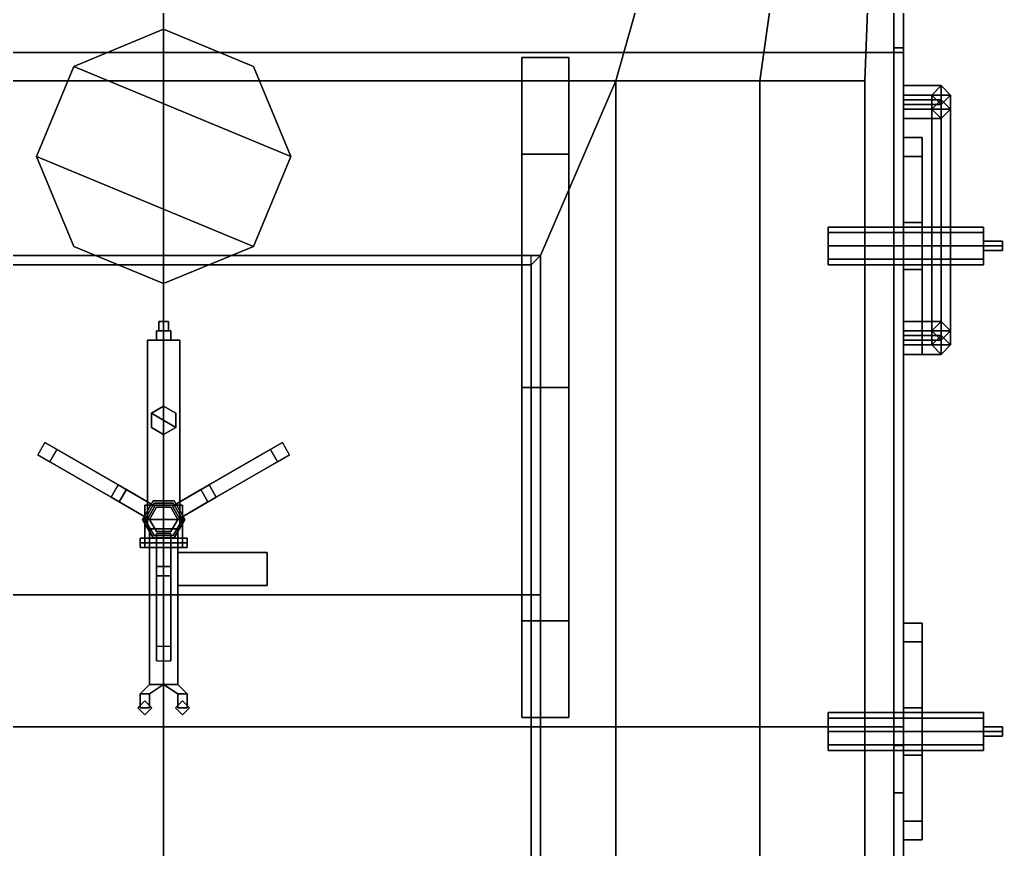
# Model space of a CAD drawing. Header units: millimetres. Extents: x -1.8 to 3, y -54.2 to 42.9.
# Drawn here: x -0.306 to 1.78, y -21.32 to -19.56 of the extents above; entities that cross this region are included whole.
import ezdxf

# ---------------------------------------------------------------- set-up
doc = ezdxf.new("R2010")
doc.units = ezdxf.units.MM
for name, color, linetype in [('gun', 1, 'Continuous'), ('mount', 5, 'Continuous'), ('wheels', 2, 'Continuous')]:
    doc.layers.add(name, color=color, linetype=linetype)

msp = doc.modelspace()

# ---------------------------------------------------------------- linework, layer by layer
for points in [[(-1.57, -14.16, 38.26), (-1.57, -25.82, 38.26), (0, -25.59, 38.54), (0, -14.39, 38.54)], [(0, -25.59, 38.54), (1.57, -25.82, 38.26), (1.57, -14.16, 38.26), (0, -14.39, 38.54)], [(1.57, -25.82, 38.26), (1.57, -25.82, 36.34), (1.57, -14.16, 36.34), (1.57, -14.16, 38.26)], [(1.57, -21.06, 20.4), (1.57, -25.85, 18.2), (1.57, -15.67, 18.2), (1.57, -15.67, 20.4)], [(1.55, -15.97, 26.94), (1.55, -21.1, 26.94), (1.55, -21.1, 27.51), (1.55, -15.97, 27.51)], [(1.57, -15.97, 26.94), (1.57, -21.1, 26.94), (1.55, -21.1, 26.94), (1.55, -15.97, 26.94)], [(1.57, -21.1, 27.51), (1.57, -21.1, 26.94), (1.57, -15.97, 26.94), (1.57, -15.97, 27.51)], [(1.57, -18.47, 42.14), (1.57, -23.36, 41.89), (1.57, -16.04, 41.89), (1.57, -16.04, 42.14)], [(1.57, -18.58, 21.12), (1.57, -21.06, 20.4), (1.57, -16.47, 20.4), (1.57, -16.47, 21.12)], [(0.96, -19.69, 44.28), (1.57, -17.53, 43.67), (-1.57, -17.53, 43.67), (-0.96, -19.69, 44.28)], [(1.57, -17.53, 43.67), (1.57, -17.53, 43.67), (0.96, -19.69, 44.28), (1.265, -19.69, 44.1983)], [(1.57, -17.53, 43.67), (1.57, -17.53, 43.67), (1.265, -19.69, 44.1983), (1.4883, -19.69, 43.975)], [(1.57, -17.53, 43.67), (1.4883, -19.69, 43.975), (1.4883, -22.01, 43.975), (1.57, -23.36, 43.67)], [(1.55, -17.59, 35.95), (1.55, -21.07, 35.95), (1.55, -21.07, 36.34), (1.55, -17.59, 36.34)], [(1.57, -17.59, 35.95), (1.57, -21.07, 35.95), (1.55, -21.07, 35.95), (1.55, -17.59, 35.95)], [(1.57, -21.07, 36.34), (1.57, -21.07, 35.95), (1.57, -17.59, 35.95), (1.57, -17.59, 36.34)], [(1.57, -23.36, 43.67), (1.57, -23.36, 41.89), (1.57, -18.47, 42.14), (1.57, -18.47, 43.67)], [(-1.57, -18.58, 21.34), (-1.57, -19.63, 21.34), (1.57, -19.63, 21.34), (1.57, -18.58, 21.34)], [(1.57, -19.63, 21.34), (1.57, -21.06, 20.4), (1.57, -18.58, 21.12), (1.57, -18.58, 21.34)], [(-1.57, -19.5, 29.95), (-1.57, -25.46, 29.95), (1.57, -25.46, 29.95), (1.57, -19.5, 29.95)], [(1.57, -26.09, 29.1), (1.57, -26.09, 27.51), (1.57, -19.5, 27.51), (1.57, -25.46, 29.1)], [(1.57, -25.46, 29.95), (1.57, -25.46, 29.1), (1.57, -19.5, 27.51), (1.57, -19.5, 29.95)], [(0, -19.58, 29.95), (-0.1909, -19.6591, 29.95), (-0.1909, -19.6591, 30.45), (0, -19.58, 30.45)], [(-0.1909, -19.6591, 30.45), (0.27, -19.85, 30.45), (0.1909, -19.6591, 30.45), (0, -19.58, 30.45)], [(0.1909, -19.6591, 29.95), (0, -19.58, 29.95), (0, -19.58, 30.45), (0.1909, -19.6591, 30.45)], [(1.55, -19.62, 17.72), (1.55, -21.1, 17.72), (1.55, -21.1, 18.2), (1.55, -19.62, 18.2)], [(1.57, -19.62, 17.72), (1.55, -19.62, 17.72), (1.55, -19.62, 18.2), (1.57, -19.62, 18.2)], [(1.57, -21.1, 18.2), (1.57, -21.1, 17.72), (1.57, -19.62, 17.72), (1.57, -19.62, 18.2)], [(-1.57, -19.63, 21.34), (-1.57, -21.06, 20.72), (1.57, -21.06, 20.72), (1.57, -19.63, 21.34)], [(1.57, -21.06, 20.72), (1.57, -21.06, 20.4), (1.57, -21.06, 20.4), (1.57, -19.63, 21.34)], [(-0.1909, -19.6591, 29.95), (-0.27, -19.85, 29.95), (-0.27, -19.85, 30.45), (-0.1909, -19.6591, 30.45)], [(-0.27, -19.85, 30.45), (0.1909, -20.0409, 30.45), (0.27, -19.85, 30.45), (-0.1909, -19.6591, 30.45)], [(0.27, -19.85, 29.95), (0.1909, -19.6591, 29.95), (0.1909, -19.6591, 30.45), (0.27, -19.85, 30.45)], [(-0.96, -19.69, 44.28), (-0.8, -20.06, 44.28), (0.8, -20.06, 44.28), (0.96, -19.69, 44.28)], [(0.96, -19.69, 44.28), (0.8, -20.06, 44.28), (0.8, -21.71, 44.28), (0.96, -22.01, 44.28)], [(1.265, -19.69, 44.1983), (0.96, -19.69, 44.28), (0.96, -22.01, 44.28), (1.265, -22.01, 44.1983)], [(1.4883, -19.69, 43.975), (1.265, -19.69, 44.1983), (1.265, -22.01, 44.1983), (1.4883, -22.01, 43.975)], [(1.57, -19.72, 36.46), (1.57, -19.7, 36.48), (1.65, -19.7, 36.48), (1.63, -19.72, 36.46)], [(1.57, -19.7, 36.48), (1.57, -19.72, 36.5), (1.67, -19.72, 36.5), (1.65, -19.7, 36.48)], [(1.63, -19.72, 36.46), (1.65, -19.7, 36.48), (1.65, -19.7, 36.01), (1.63, -19.72, 36.03)], [(1.65, -20.24, 36.01), (1.63, -20.22, 36.03), (1.63, -19.72, 36.03), (1.65, -19.7, 36.01)], [(1.65, -19.7, 36.48), (1.67, -19.72, 36.5), (1.67, -19.72, 36.03), (1.65, -19.7, 36.01)], [(1.67, -20.22, 36.03), (1.65, -20.24, 36.01), (1.65, -19.7, 36.01), (1.67, -19.72, 36.03)], [(1.57, -19.74, 36.48), (1.57, -19.72, 36.46), (1.63, -19.72, 36.46), (1.65, -19.74, 36.48)], [(1.57, -19.72, 36.5), (1.57, -19.74, 36.48), (1.65, -19.74, 36.48), (1.67, -19.72, 36.5)], [(1.65, -19.74, 36.48), (1.63, -19.72, 36.46), (1.63, -19.72, 36.03), (1.65, -19.74, 36.05)], [(1.63, -20.22, 36.25), (1.65, -20.2, 36.27), (1.65, -19.74, 36.27), (1.63, -19.72, 36.25)], [(1.65, -20.2, 36.23), (1.63, -20.22, 36.25), (1.63, -19.72, 36.25), (1.65, -19.74, 36.23)], [(1.63, -20.22, 36.03), (1.65, -20.2, 36.05), (1.65, -19.74, 36.05), (1.63, -19.72, 36.03)], [(1.67, -19.72, 36.5), (1.65, -19.74, 36.48), (1.65, -19.74, 36.05), (1.67, -19.72, 36.03)], [(1.67, -20.22, 36.25), (1.65, -20.2, 36.23), (1.65, -19.74, 36.23), (1.67, -19.72, 36.25)], [(1.65, -20.2, 36.27), (1.67, -20.22, 36.25), (1.67, -19.72, 36.25), (1.65, -19.74, 36.27)], [(1.65, -20.2, 36.05), (1.67, -20.22, 36.03), (1.67, -19.72, 36.03), (1.65, -19.74, 36.05)], [(1.57, -19.73, 18.34), (1.57, -19.75, 18.36), (1.67, -19.75, 18.36), (1.65, -19.73, 18.34)], [(1.57, -19.75, 18.32), (1.57, -19.73, 18.34), (1.65, -19.73, 18.34), (1.63, -19.75, 18.32)], [(1.57, -19.75, 18.36), (1.57, -19.77, 18.34), (1.65, -19.77, 18.34), (1.67, -19.75, 18.36)], [(1.57, -19.77, 18.34), (1.57, -19.75, 18.32), (1.63, -19.75, 18.32), (1.65, -19.77, 18.34)], [(1.63, -19.75, 18.32), (1.65, -19.73, 18.34), (1.65, -19.73, 17.87), (1.63, -19.75, 17.89)], [(1.65, -20.27, 17.87), (1.63, -20.25, 17.89), (1.63, -19.75, 17.89), (1.65, -19.73, 17.87)], [(1.65, -19.77, 18.34), (1.63, -19.75, 18.32), (1.63, -19.75, 17.89), (1.65, -19.77, 17.91)], [(1.63, -20.25, 17.89), (1.65, -20.23, 17.91), (1.65, -19.77, 17.91), (1.63, -19.75, 17.89)], [(1.65, -20.23, 18.09), (1.63, -20.25, 18.11), (1.63, -19.75, 18.11), (1.65, -19.77, 18.09)], [(1.63, -20.25, 18.11), (1.65, -20.23, 18.13), (1.65, -19.77, 18.13), (1.63, -19.75, 18.11)], [(1.65, -19.73, 18.34), (1.67, -19.75, 18.36), (1.67, -19.75, 17.89), (1.65, -19.73, 17.87)], [(1.67, -20.25, 17.89), (1.65, -20.27, 17.87), (1.65, -19.73, 17.87), (1.67, -19.75, 17.89)], [(1.67, -19.75, 18.36), (1.65, -19.77, 18.34), (1.65, -19.77, 17.91), (1.67, -19.75, 17.89)], [(1.65, -20.23, 17.91), (1.67, -20.25, 17.89), (1.67, -19.75, 17.89), (1.65, -19.77, 17.91)], [(1.65, -20.23, 18.13), (1.67, -20.25, 18.11), (1.67, -19.75, 18.11), (1.65, -19.77, 18.13)], [(1.67, -20.25, 18.11), (1.65, -20.23, 18.09), (1.65, -19.77, 18.09), (1.67, -19.75, 18.11)], [(1.61, -19.81, 43.27), (1.61, -19.81, 43.21), (1.57, -19.81, 43.21), (1.57, -19.81, 43.27)], [(1.61, -19.81, 43.21), (1.61, -20.27, 43.21), (1.57, -20.27, 43.21), (1.57, -19.81, 43.21)], [(1.57, -19.81, 43.27), (1.57, -20.27, 43.27), (1.61, -20.27, 43.27), (1.61, -19.81, 43.27)], [(1.61, -19.81, 42.95), (1.61, -19.81, 42.89), (1.57, -19.81, 42.89), (1.57, -19.81, 42.95)], [(1.61, -19.81, 42.89), (1.61, -20.27, 42.89), (1.57, -20.27, 42.89), (1.57, -19.81, 42.89)], [(1.57, -19.81, 42.95), (1.57, -20.27, 42.95), (1.61, -20.27, 42.95), (1.61, -19.81, 42.95)], [(1.61, -20.27, 43.27), (1.61, -20.27, 43.21), (1.61, -19.81, 43.21), (1.61, -19.81, 43.27)], [(1.61, -20.27, 42.95), (1.61, -20.27, 42.89), (1.61, -19.81, 42.89), (1.61, -19.81, 42.95)], [(-0.27, -19.85, 29.95), (-0.1909, -20.0409, 29.95), (-0.1909, -20.0409, 30.45), (-0.27, -19.85, 30.45)], [(-0.1909, -20.0409, 30.45), (0, -20.12, 30.45), (0.1909, -20.0409, 30.45), (-0.27, -19.85, 30.45)], [(0.1909, -20.0409, 29.95), (0.27, -19.85, 29.95), (0.27, -19.85, 30.45), (0.1909, -20.0409, 30.45)], [(1.61, -19.85, 43.21), (1.61, -19.85, 42.95), (1.57, -19.85, 42.95), (1.57, -19.85, 43.21)], [(1.61, -19.99, 43.21), (1.61, -19.99, 42.95), (1.61, -19.85, 42.95), (1.61, -19.85, 43.21)], [(1.57, -19.99, 43.21), (1.57, -19.99, 42.95), (1.61, -19.99, 42.95), (1.61, -19.99, 43.21)], [(-0.1909, -20.0409, 29.95), (0, -20.12, 29.95), (0, -20.12, 30.45), (-0.1909, -20.0409, 30.45)], [(0, -20.12, 29.95), (0.1909, -20.0409, 29.95), (0.1909, -20.0409, 30.45), (0, -20.12, 30.45)], [(0.8, -20.06, 44.62), (0.8, -20.06, 44.28), (-0.8, -20.06, 44.28), (-0.8, -20.06, 44.62)], [(0.78, -20.08, 44.6269), (0.8, -20.06, 44.62), (-0.8, -20.06, 44.62), (-0.78, -20.08, 44.6269)], [(0.78, -20.78, 44.87), (0.78, -20.06, 44.62), (0.8, -20.06, 44.62), (0.8, -20.78, 44.87)], [(0.8, -20.78, 44.87), (0.8, -20.06, 44.28), (0.8, -20.06, 44.28), (0.8, -20.06, 44.62)], [(0.8, -21.71, 44.87), (0.8, -21.71, 44.28), (0.8, -20.06, 44.28), (0.8, -20.78, 44.87)], [(-0.78, -20.08, 44.6269), (-0.78, -20.08, 43.68), (0.78, -20.08, 43.68), (0.78, -20.08, 44.6269)], [(-0.78, -20.08, 43.68), (-0.78, -20.78, 43.68), (0.78, -20.78, 43.68), (0.78, -20.08, 43.68)], [(0.78, -20.08, 43.68), (0.78, -20.78, 43.68), (0.78, -20.78, 44.87), (0.78, -20.08, 44.6269)], [(1.61, -20.09, 43.21), (1.61, -20.09, 42.95), (1.57, -20.09, 42.95), (1.57, -20.09, 43.21)], [(1.61, -20.23, 43.21), (1.61, -20.23, 42.95), (1.61, -20.09, 42.95), (1.61, -20.09, 43.21)], [(1.57, -20.22, 36.46), (1.57, -20.2, 36.48), (1.65, -20.2, 36.48), (1.63, -20.22, 36.46)], [(1.57, -20.2, 36.48), (1.57, -20.22, 36.5), (1.67, -20.22, 36.5), (1.65, -20.2, 36.48)], [(1.63, -20.22, 36.46), (1.65, -20.2, 36.48), (1.65, -20.2, 36.05), (1.63, -20.22, 36.03)], [(1.65, -20.2, 36.48), (1.67, -20.22, 36.5), (1.67, -20.22, 36.03), (1.65, -20.2, 36.05)], [(1.57, -20.24, 36.48), (1.57, -20.22, 36.46), (1.63, -20.22, 36.46), (1.65, -20.24, 36.48)], [(1.57, -20.22, 36.5), (1.57, -20.24, 36.48), (1.65, -20.24, 36.48), (1.67, -20.22, 36.5)], [(1.57, -20.23, 43.21), (1.57, -20.23, 42.95), (1.61, -20.23, 42.95), (1.61, -20.23, 43.21)], [(1.57, -20.23, 18.34), (1.57, -20.25, 18.36), (1.67, -20.25, 18.36), (1.65, -20.23, 18.34)], [(1.57, -20.25, 18.32), (1.57, -20.23, 18.34), (1.65, -20.23, 18.34), (1.63, -20.25, 18.32)], [(1.65, -20.24, 36.48), (1.63, -20.22, 36.46), (1.63, -20.22, 36.03), (1.65, -20.24, 36.01)], [(1.63, -20.25, 18.32), (1.65, -20.23, 18.34), (1.65, -20.23, 17.91), (1.63, -20.25, 17.89)], [(1.67, -20.22, 36.5), (1.65, -20.24, 36.48), (1.65, -20.24, 36.01), (1.67, -20.22, 36.03)], [(1.65, -20.23, 18.34), (1.67, -20.25, 18.36), (1.67, -20.25, 17.89), (1.65, -20.23, 17.91)], [(1.57, -20.25, 18.36), (1.57, -20.27, 18.34), (1.65, -20.27, 18.34), (1.67, -20.25, 18.36)], [(1.57, -20.27, 18.34), (1.57, -20.25, 18.32), (1.63, -20.25, 18.32), (1.65, -20.27, 18.34)], [(1.65, -20.27, 18.34), (1.63, -20.25, 18.32), (1.63, -20.25, 17.89), (1.65, -20.27, 17.87)], [(1.67, -20.25, 18.36), (1.65, -20.27, 18.34), (1.65, -20.27, 17.87), (1.67, -20.25, 17.89)], [(1.57, -20.27, 43.27), (1.57, -20.27, 43.21), (1.61, -20.27, 43.21), (1.61, -20.27, 43.27)], [(1.57, -20.27, 42.95), (1.57, -20.27, 42.89), (1.61, -20.27, 42.89), (1.61, -20.27, 42.95)], [(-0.0964, -20.547, 44.39), (-0.2523, -20.457, 43.68), (-0.2673, -20.483, 43.68), (-0.1114, -20.573, 44.39)], [(-0.0791, -20.557, 44.37), (-0.2263, -20.472, 43.68), (-0.2523, -20.457, 43.68), (-0.0964, -20.547, 44.39)], [(0.2523, -20.457, 43.68), (0.2263, -20.472, 43.68), (0.0791, -20.557, 44.37), (0.0964, -20.547, 44.39)], [(0.1114, -20.573, 44.39), (0.2673, -20.483, 43.68), (0.2523, -20.457, 43.68), (0.0964, -20.547, 44.39)], [(-0.0941, -20.583, 44.37), (-0.2413, -20.498, 43.68), (-0.2263, -20.472, 43.68), (-0.0791, -20.557, 44.37)], [(0.0791, -20.557, 44.37), (0.2263, -20.472, 43.68), (0.2413, -20.498, 43.68), (0.0941, -20.583, 44.37)], [(-0.2673, -20.483, 43.68), (-0.2413, -20.498, 43.68), (-0.0941, -20.583, 44.37), (-0.1114, -20.573, 44.39)], [(0.0941, -20.583, 44.37), (0.2413, -20.498, 43.68), (0.2673, -20.483, 43.68), (0.1114, -20.573, 44.39)], [(-0.0185, -20.592, 44.42), (-0.0964, -20.547, 44.39), (-0.1114, -20.573, 44.39), (-0.0335, -20.618, 44.42)], [(-0.0185, -20.592, 44.39), (-0.0791, -20.557, 44.37), (-0.0964, -20.547, 44.39), (-0.0185, -20.592, 44.42)], [(-0.0335, -20.618, 44.39), (-0.0941, -20.583, 44.37), (-0.0791, -20.557, 44.37), (-0.0185, -20.592, 44.39)], [(0.0964, -20.547, 44.39), (0.0791, -20.557, 44.37), (0.0185, -20.592, 44.39), (0.0185, -20.592, 44.42)], [(0.0335, -20.618, 44.42), (0.1114, -20.573, 44.39), (0.0964, -20.547, 44.39), (0.0185, -20.592, 44.42)], [(0.0185, -20.592, 44.39), (0.0791, -20.557, 44.37), (0.0941, -20.583, 44.37), (0.0335, -20.618, 44.39)], [(-0.1114, -20.573, 44.39), (-0.0941, -20.583, 44.37), (-0.0335, -20.618, 44.39), (-0.0335, -20.618, 44.42)], [(-0.0225, -20.581, 44.38), (-0.045, -20.62, 44.38), (-0.045, -20.62, 44.44), (-0.0225, -20.581, 44.44)], [(0.045, -20.62, 44.38), (-0.045, -20.62, 44.38), (-0.0225, -20.581, 44.38), (0.0225, -20.581, 44.38)], [(0.0225, -20.581, 44.44), (-0.0225, -20.581, 44.44), (-0.045, -20.62, 44.44), (0.045, -20.62, 44.44)], [(0.0225, -20.581, 44.38), (-0.0225, -20.581, 44.38), (-0.0225, -20.581, 44.44), (0.0225, -20.581, 44.44)], [(0.045, -20.62, 44.38), (0.0225, -20.581, 44.38), (0.0225, -20.581, 44.44), (0.045, -20.62, 44.44)], [(0.0335, -20.618, 44.39), (0.0941, -20.583, 44.37), (0.1114, -20.573, 44.39), (0.0335, -20.618, 44.42)], [(-0.02, -20.5854, 43.68), (-0.04, -20.62, 43.68), (-0.04, -20.62, 44.48), (-0.02, -20.5854, 44.48)], [(0.02, -20.5854, 44.48), (-0.02, -20.5854, 44.48), (-0.04, -20.62, 44.48), (0.04, -20.62, 44.48)], [(-0.015, -20.594, 44.48), (-0.03, -20.62, 44.48), (-0.03, -20.62, 44.58), (-0.015, -20.594, 44.58)], [(0.02, -20.5854, 43.68), (-0.02, -20.5854, 43.68), (-0.02, -20.5854, 44.48), (0.02, -20.5854, 44.48)], [(0.015, -20.594, 44.48), (-0.015, -20.594, 44.48), (-0.015, -20.594, 44.58), (0.015, -20.594, 44.58)], [(0.03, -20.62, 44.48), (0.015, -20.594, 44.48), (0.015, -20.594, 44.58), (0.03, -20.62, 44.58)], [(0.04, -20.62, 43.68), (0.02, -20.5854, 43.68), (0.02, -20.5854, 44.48), (0.04, -20.62, 44.48)], [(-0.045, -20.62, 44.38), (-0.0225, -20.659, 44.38), (-0.0225, -20.659, 44.44), (-0.045, -20.62, 44.44)], [(0.0225, -20.659, 44.38), (-0.0225, -20.659, 44.38), (-0.045, -20.62, 44.38), (0.045, -20.62, 44.38)], [(0.045, -20.62, 44.44), (-0.045, -20.62, 44.44), (-0.0225, -20.659, 44.44), (0.0225, -20.659, 44.44)], [(-0.04, -20.62, 43.68), (-0.02, -20.6546, 43.68), (-0.02, -20.6546, 44.48), (-0.04, -20.62, 44.48)], [(0.04, -20.62, 44.48), (-0.04, -20.62, 44.48), (-0.02, -20.6546, 44.48), (0.02, -20.6546, 44.48)], [(-0.03, -20.62, 44.48), (-0.015, -20.646, 44.48), (-0.015, -20.646, 44.58), (-0.03, -20.62, 44.58)], [(0.015, -20.646, 44.48), (0.03, -20.62, 44.48), (0.03, -20.62, 44.58), (0.015, -20.646, 44.58)], [(0.02, -20.6546, 43.68), (0.04, -20.62, 43.68), (0.04, -20.62, 44.48), (0.02, -20.6546, 44.48)], [(0.0225, -20.659, 44.38), (0.045, -20.62, 44.38), (0.045, -20.62, 44.44), (0.0225, -20.659, 44.44)], [(-0.015, -20.646, 44.48), (0.015, -20.646, 44.48), (0.015, -20.646, 44.58), (-0.015, -20.646, 44.58)], [(-0.0225, -20.659, 44.38), (0.0225, -20.659, 44.38), (0.0225, -20.659, 44.44), (-0.0225, -20.659, 44.44)], [(-0.02, -20.6546, 43.68), (0.02, -20.6546, 43.68), (0.02, -20.6546, 44.48), (-0.02, -20.6546, 44.48)], [(-0.015, -20.65, 44.39), (-0.015, -20.72, 44.37), (-0.015, -20.74, 44.39), (-0.015, -20.65, 44.42)], [(-0.015, -20.65, 44.42), (-0.015, -20.74, 44.39), (0.015, -20.74, 44.39), (0.015, -20.65, 44.42)], [(0.015, -20.65, 44.39), (0.015, -20.72, 44.37), (-0.015, -20.72, 44.37), (-0.015, -20.65, 44.39)], [(0.015, -20.74, 44.39), (0.015, -20.72, 44.37), (0.015, -20.65, 44.39), (0.015, -20.65, 44.42)], [(0.015, -20.72, 44.37), (0.015, -20.89, 43.68), (-0.015, -20.89, 43.68), (-0.015, -20.72, 44.37)], [(-0.015, -20.72, 44.37), (-0.015, -20.89, 43.68), (-0.015, -20.92, 43.68), (-0.015, -20.74, 44.39)], [(0.015, -20.92, 43.68), (0.015, -20.89, 43.68), (0.015, -20.72, 44.37), (0.015, -20.74, 44.39)], [(-0.015, -20.74, 44.39), (-0.015, -20.92, 43.68), (0.015, -20.92, 43.68), (0.015, -20.74, 44.39)], [(-0.78, -20.78, 43.68), (-0.78, -21.69, 43.68), (0.78, -21.69, 43.68), (0.78, -20.78, 43.68)], [(0.78, -20.78, 43.68), (0.78, -21.69, 43.68), (0.78, -21.69, 44.87), (0.78, -20.78, 44.87)], [(0.78, -21.69, 44.87), (0.78, -20.78, 44.87), (0.8, -20.78, 44.87), (0.8, -21.71, 44.87)], [(1.61, -20.84, 42.89), (1.61, -21.3, 42.89), (1.57, -21.3, 42.89), (1.57, -20.84, 42.89)], [(1.57, -20.84, 42.95), (1.57, -21.3, 42.95), (1.61, -21.3, 42.95), (1.61, -20.84, 42.95)], [(1.61, -20.84, 42.95), (1.61, -20.84, 42.89), (1.57, -20.84, 42.89), (1.57, -20.84, 42.95)], [(1.61, -20.84, 43.21), (1.61, -21.3, 43.21), (1.57, -21.3, 43.21), (1.57, -20.84, 43.21)], [(1.57, -20.84, 43.27), (1.57, -21.3, 43.27), (1.61, -21.3, 43.27), (1.61, -20.84, 43.27)], [(1.61, -20.84, 43.27), (1.61, -20.84, 43.21), (1.57, -20.84, 43.21), (1.57, -20.84, 43.27)], [(1.61, -21.3, 42.95), (1.61, -21.3, 42.89), (1.61, -20.84, 42.89), (1.61, -20.84, 42.95)], [(1.61, -21.3, 43.27), (1.61, -21.3, 43.21), (1.61, -20.84, 43.21), (1.61, -20.84, 43.27)], [(1.61, -20.88, 43.21), (1.61, -20.88, 42.95), (1.57, -20.88, 42.95), (1.57, -20.88, 43.21)], [(1.61, -21.02, 43.21), (1.61, -21.02, 42.95), (1.61, -20.88, 42.95), (1.61, -20.88, 43.21)], [(1.57, -21.02, 43.21), (1.57, -21.02, 42.95), (1.61, -21.02, 42.95), (1.61, -21.02, 43.21)], [(-1.57, -21.06, 20.72), (-1.57, -25.85, 20.72), (1.57, -25.85, 20.72), (1.57, -21.06, 20.72)], [(1.57, -25.85, 20.72), (1.57, -25.85, 18.2), (1.57, -21.06, 20.4), (1.57, -21.06, 20.72)], [(1.55, -21.07, 36.34), (1.55, -21.07, 35.95), (1.57, -21.07, 35.95), (1.57, -21.07, 36.34)], [(1.55, -21.1, 26.86), (1.55, -26.23, 26.86), (1.55, -26.23, 27.51), (1.55, -21.1, 27.51)], [(1.57, -21.1, 26.94), (1.57, -21.1, 26.86), (1.55, -21.1, 26.86), (1.55, -21.1, 26.94)], [(1.57, -21.1, 26.86), (1.57, -26.23, 26.86), (1.55, -26.23, 26.86), (1.55, -21.1, 26.86)], [(1.55, -21.1, 18.2), (1.55, -21.1, 17.72), (1.57, -21.1, 17.72), (1.57, -21.1, 18.2)], [(1.57, -26.23, 27.51), (1.57, -26.23, 26.86), (1.57, -21.1, 26.86), (1.57, -21.1, 27.51)], [(1.61, -21.12, 43.21), (1.61, -21.12, 42.95), (1.57, -21.12, 42.95), (1.57, -21.12, 43.21)], [(1.61, -21.26, 43.21), (1.61, -21.26, 42.95), (1.61, -21.12, 42.95), (1.61, -21.12, 43.21)], [(1.57, -21.2, 41.89), (1.57, -21.2, 41.36), (1.55, -21.2, 41.36), (1.55, -21.2, 41.89)], [(1.55, -21.2, 41.36), (1.55, -22.64, 41.36), (1.55, -22.64, 41.89), (1.55, -21.2, 41.89)], [(1.57, -21.2, 41.36), (1.57, -22.64, 41.36), (1.55, -22.64, 41.36), (1.55, -21.2, 41.36)], [(1.57, -22.64, 41.89), (1.57, -22.64, 41.36), (1.57, -21.2, 41.36), (1.57, -21.2, 41.89)], [(1.57, -21.26, 43.21), (1.57, -21.26, 42.95), (1.61, -21.26, 42.95), (1.61, -21.26, 43.21)], [(1.57, -21.3, 42.95), (1.57, -21.3, 42.89), (1.61, -21.3, 42.89), (1.61, -21.3, 42.95)], [(1.57, -21.3, 43.27), (1.57, -21.3, 43.21), (1.61, -21.3, 43.21), (1.61, -21.3, 43.27)]]:
    msp.add_3dface(points)
at = {"layer": 'gun'}
for points in [[(1.74, -20.0117, 43.0483), (1.74, -20, 43.02), (1.41, -20, 43.02), (1.41, -20.0117, 43.0483)], [(1.74, -20, 43.02), (1.74, -20.0117, 42.9917), (1.41, -20.0117, 42.9917), (1.41, -20, 43.02)], [(1.74, -20.0683, 42.9917), (1.74, -20, 43.02), (1.74, -20.0117, 43.0483), (1.74, -20.08, 43.02)], [(1.74, -20.04, 42.98), (1.74, -20.0117, 42.9917), (1.74, -20, 43.02), (1.74, -20.0683, 42.9917)], [(1.74, -20.04, 43.06), (1.74, -20.0117, 43.0483), (1.41, -20.0117, 43.0483), (1.41, -20.04, 43.06)], [(1.74, -20.0117, 42.9917), (1.74, -20.04, 42.98), (1.41, -20.04, 42.98), (1.41, -20.0117, 42.9917)], [(1.74, -20.08, 43.02), (1.74, -20.0117, 43.0483), (1.74, -20.04, 43.06), (1.74, -20.0683, 43.0483)], [(1.74, -20.0683, 43.0483), (1.74, -20.04, 43.06), (1.41, -20.04, 43.06), (1.41, -20.0683, 43.0483)], [(1.74, -20.04, 42.98), (1.74, -20.0683, 42.9917), (1.41, -20.0683, 42.9917), (1.41, -20.04, 42.98)], [(1.78, -20.04, 43.01), (1.78, -20.03, 43), (1.74, -20.03, 43), (1.74, -20.04, 43.01)], [(1.78, -20.03, 43), (1.78, -20.04, 42.99), (1.74, -20.04, 42.99), (1.74, -20.03, 43)], [(1.78, -20.05, 43), (1.78, -20.04, 43.01), (1.74, -20.04, 43.01), (1.74, -20.05, 43)], [(1.78, -20.04, 42.99), (1.78, -20.05, 43), (1.74, -20.05, 43), (1.74, -20.04, 42.99)], [(1.74, -20.08, 43.02), (1.74, -20.0683, 43.0483), (1.41, -20.0683, 43.0483), (1.41, -20.08, 43.02)], [(1.74, -20.0683, 42.9917), (1.74, -20.08, 43.02), (1.41, -20.08, 43.02), (1.41, -20.0683, 42.9917)], [(0, -20.2, 44.73), (-0.01, -20.2, 44.72), (-0.01, -20.22, 44.72), (0, -20.22, 44.73)], [(0, -20.2, 44.71), (-0.01, -20.2, 44.72), (0, -20.2, 44.73), (0.01, -20.2, 44.72)], [(-0.01, -20.2, 44.72), (0, -20.2, 44.71), (0, -20.22, 44.71), (-0.01, -20.22, 44.72)], [(0.01, -20.2, 44.72), (0, -20.2, 44.73), (0, -20.22, 44.73), (0.01, -20.22, 44.72)], [(0, -20.2, 44.71), (0.01, -20.2, 44.72), (0.01, -20.22, 44.72), (0, -20.22, 44.71)], [(0, -20.22, 44.735), (-0.015, -20.22, 44.72), (-0.015, -20.24, 44.72), (0, -20.24, 44.735)], [(0, -20.22, 44.705), (-0.015, -20.22, 44.72), (0, -20.22, 44.735), (0.015, -20.22, 44.72)], [(-0.015, -20.22, 44.72), (0, -20.22, 44.705), (0, -20.24, 44.705), (-0.015, -20.24, 44.72)], [(0.015, -20.22, 44.72), (0, -20.22, 44.735), (0, -20.24, 44.735), (0.015, -20.24, 44.72)], [(0, -20.22, 44.705), (0.015, -20.22, 44.72), (0.015, -20.24, 44.72), (0, -20.24, 44.705)], [(-0.0346, -20.64, 44.76), (0, -20.64, 44.78), (0, -20.24, 44.78), (-0.0346, -20.24, 44.76)], [(-0.0346, -20.64, 44.72), (-0.0346, -20.64, 44.76), (-0.0346, -20.24, 44.76), (-0.0346, -20.24, 44.72)], [(-0.0346, -20.24, 44.72), (-0.0346, -20.24, 44.76), (0, -20.24, 44.78), (0, -20.24, 44.7)], [(0, -20.64, 44.7), (-0.0346, -20.64, 44.72), (-0.0346, -20.24, 44.72), (0, -20.24, 44.7)], [(0, -20.64, 44.78), (0.0346, -20.64, 44.76), (0.0346, -20.24, 44.76), (0, -20.24, 44.78)], [(0, -20.24, 44.7), (0, -20.24, 44.78), (0.0346, -20.24, 44.76), (0.0346, -20.24, 44.72)], [(0.0346, -20.64, 44.72), (0, -20.64, 44.7), (0, -20.24, 44.7), (0.0346, -20.24, 44.72)], [(0.0346, -20.64, 44.76), (0.0346, -20.64, 44.72), (0.0346, -20.24, 44.72), (0.0346, -20.24, 44.76)], [(0, -20.38, 44.76), (-0.026, -20.395, 44.76), (-0.026, -20.395, 44.79), (0, -20.38, 44.79)], [(0.026, -20.395, 44.79), (0, -20.38, 44.79), (-0.026, -20.395, 44.79), (0.026, -20.425, 44.79)], [(-0.026, -20.395, 44.76), (-0.026, -20.425, 44.76), (-0.026, -20.425, 44.79), (-0.026, -20.395, 44.79)], [(0.026, -20.425, 44.79), (-0.026, -20.395, 44.79), (-0.026, -20.425, 44.79), (0, -20.44, 44.79)], [(0.026, -20.395, 44.76), (0, -20.38, 44.76), (0, -20.38, 44.79), (0.026, -20.395, 44.79)], [(0.026, -20.425, 44.76), (0.026, -20.395, 44.76), (0.026, -20.395, 44.79), (0.026, -20.425, 44.79)], [(-0.026, -20.425, 44.76), (0, -20.44, 44.76), (0, -20.44, 44.79), (-0.026, -20.425, 44.79)], [(0, -20.44, 44.76), (0.026, -20.425, 44.76), (0.026, -20.425, 44.79), (0, -20.44, 44.79)], [(-0.0346, -20.64, 44.76), (-0.0346, -20.64, 44.72), (0, -20.64, 44.7), (0, -20.64, 44.78)], [(0.03, -20.64, 44.76), (-0.03, -20.64, 44.76), (-0.03, -20.97, 44.76), (0.03, -20.97, 44.76)], [(0.03, -20.97, 44.64), (-0.03, -20.97, 44.64), (-0.03, -20.64, 44.64), (0.03, -20.64, 44.64)], [(-0.03, -20.97, 44.64), (-0.03, -20.97, 44.76), (-0.03, -20.64, 44.76), (-0.03, -20.64, 44.64)], [(-0.03, -20.64, 44.64), (-0.03, -20.64, 44.76), (0.03, -20.64, 44.76), (0.03, -20.64, 44.64)], [(0, -20.64, 44.78), (0, -20.64, 44.7), (0.0346, -20.64, 44.72), (0.0346, -20.64, 44.76)], [(0.03, -20.64, 44.64), (0.03, -20.64, 44.76), (0.03, -20.97, 44.76), (0.03, -20.97, 44.64)], [(-0.05, -20.67, 44.67), (-0.05, -20.68, 44.68), (-0.05, -20.67, 44.69), (-0.05, -20.66, 44.68)], [(-0.05, -20.67, 44.67), (-0.05, -20.66, 44.68), (0.05, -20.66, 44.68), (0.05, -20.67, 44.67)], [(-0.05, -20.66, 44.68), (-0.05, -20.67, 44.69), (0.05, -20.67, 44.69), (0.05, -20.66, 44.68)], [(0.05, -20.66, 44.68), (0.05, -20.67, 44.69), (0.05, -20.68, 44.68), (0.05, -20.67, 44.67)], [(-0.05, -20.68, 44.68), (-0.05, -20.67, 44.67), (0.05, -20.67, 44.67), (0.05, -20.68, 44.68)], [(-0.05, -20.67, 44.69), (-0.05, -20.68, 44.68), (0.05, -20.68, 44.68), (0.05, -20.67, 44.69)], [(0.03, -20.76, 44.6), (0.03, -20.76, 44.76), (0.03, -20.69, 44.76), (0.03, -20.69, 44.6)], [(0.03, -20.69, 44.76), (0.03, -20.76, 44.76), (0.22, -20.76, 44.76), (0.22, -20.69, 44.76)], [(0.22, -20.69, 44.6), (0.22, -20.76, 44.6), (0.03, -20.76, 44.6), (0.03, -20.69, 44.6)], [(0.03, -20.69, 44.6), (0.03, -20.69, 44.76), (0.22, -20.69, 44.76), (0.22, -20.69, 44.6)], [(0.22, -20.69, 44.76), (0.22, -20.76, 44.76), (0.22, -20.76, 44.6), (0.22, -20.69, 44.6)], [(0.22, -20.76, 44.6), (0.22, -20.76, 44.76), (0.03, -20.76, 44.76), (0.03, -20.76, 44.6)], [(-0.05, -20.99, 44.74), (-0.03, -20.99, 44.74), (0, -20.97, 44.74), (-0.03, -20.97, 44.74)], [(-0.03, -20.99, 44.74), (-0.05, -20.99, 44.74), (-0.03, -20.97, 44.74), (0, -20.97, 44.74)], [(-0.03, -20.99, 44.64), (-0.05, -20.99, 44.64), (-0.03, -20.97, 44.64), (0, -20.97, 44.64)], [(-0.05, -20.99, 44.64), (-0.03, -20.99, 44.64), (0, -20.97, 44.64), (-0.03, -20.97, 44.64)], [(0.03, -20.97, 44.76), (-0.03, -20.97, 44.76), (-0.03, -20.97, 44.64), (0.03, -20.97, 44.64)], [(0.05, -20.99, 44.74), (0.03, -20.99, 44.74), (0, -20.97, 44.74), (0.03, -20.97, 44.74)], [(0.03, -20.99, 44.74), (0.05, -20.99, 44.74), (0.03, -20.97, 44.74), (0, -20.97, 44.74)], [(0.05, -20.99, 44.64), (0.03, -20.99, 44.64), (0, -20.97, 44.64), (0.03, -20.97, 44.64)], [(0.03, -20.99, 44.64), (0.05, -20.99, 44.64), (0.03, -20.97, 44.64), (0, -20.97, 44.64)], [(-0.03, -21.02, 44.74), (-0.05, -21.02, 44.74), (-0.05, -20.99, 44.74), (-0.03, -20.99, 44.74)], [(-0.05, -21.02, 44.74), (-0.03, -21.02, 44.74), (-0.03, -20.99, 44.74), (-0.05, -20.99, 44.74)], [(-0.03, -21.02, 44.64), (-0.05, -21.02, 44.64), (-0.05, -20.99, 44.64), (-0.03, -20.99, 44.64)], [(-0.05, -21.02, 44.64), (-0.03, -21.02, 44.64), (-0.03, -20.99, 44.64), (-0.05, -20.99, 44.64)], [(0.05, -21.02, 44.74), (0.03, -21.02, 44.74), (0.03, -20.99, 44.74), (0.05, -20.99, 44.74)], [(0.03, -21.02, 44.74), (0.05, -21.02, 44.74), (0.05, -20.99, 44.74), (0.03, -20.99, 44.74)], [(0.03, -21.02, 44.64), (0.05, -21.02, 44.64), (0.05, -20.99, 44.64), (0.03, -20.99, 44.64)], [(0.05, -21.02, 44.64), (0.03, -21.02, 44.64), (0.03, -20.99, 44.64), (0.05, -20.99, 44.64)], [(-0.04, -21.005, 44.74), (-0.055, -21.02, 44.74), (-0.04, -21.035, 44.74), (-0.025, -21.02, 44.74)], [(-0.025, -21.02, 44.64), (-0.04, -21.035, 44.64), (-0.055, -21.02, 44.64), (-0.04, -21.005, 44.64)], [(-0.04, -21.005, 44.64), (-0.055, -21.02, 44.64), (-0.055, -21.02, 44.74), (-0.04, -21.005, 44.74)], [(-0.055, -21.02, 44.64), (-0.04, -21.035, 44.64), (-0.04, -21.035, 44.74), (-0.055, -21.02, 44.74)], [(-0.025, -21.02, 44.64), (-0.04, -21.005, 44.64), (-0.04, -21.005, 44.74), (-0.025, -21.02, 44.74)], [(-0.04, -21.035, 44.64), (-0.025, -21.02, 44.64), (-0.025, -21.02, 44.74), (-0.04, -21.035, 44.74)], [(0.04, -21.005, 44.64), (0.025, -21.02, 44.64), (0.025, -21.02, 44.74), (0.04, -21.005, 44.74)], [(0.04, -21.005, 44.74), (0.025, -21.02, 44.74), (0.04, -21.035, 44.74), (0.055, -21.02, 44.74)], [(0.055, -21.02, 44.64), (0.04, -21.035, 44.64), (0.025, -21.02, 44.64), (0.04, -21.005, 44.64)], [(0.025, -21.02, 44.64), (0.04, -21.035, 44.64), (0.04, -21.035, 44.74), (0.025, -21.02, 44.74)], [(0.055, -21.02, 44.64), (0.04, -21.005, 44.64), (0.04, -21.005, 44.74), (0.055, -21.02, 44.74)], [(0.04, -21.035, 44.64), (0.055, -21.02, 44.64), (0.055, -21.02, 44.74), (0.04, -21.035, 44.74)], [(1.74, -21.03, 43.02), (1.74, -21.0417, 42.9917), (1.41, -21.0417, 42.9917), (1.41, -21.03, 43.02)], [(1.74, -21.0417, 43.0483), (1.74, -21.03, 43.02), (1.41, -21.03, 43.02), (1.41, -21.0417, 43.0483)], [(1.74, -21.0417, 42.9917), (1.74, -21.07, 42.98), (1.41, -21.07, 42.98), (1.41, -21.0417, 42.9917)], [(1.74, -21.07, 43.06), (1.74, -21.0417, 43.0483), (1.41, -21.0417, 43.0483), (1.41, -21.07, 43.06)], [(1.74, -21.07, 42.98), (1.74, -21.0417, 42.9917), (1.74, -21.03, 43.02), (1.74, -21.0983, 42.9917)], [(1.74, -21.0983, 42.9917), (1.74, -21.03, 43.02), (1.74, -21.0417, 43.0483), (1.74, -21.11, 43.02)], [(1.74, -21.11, 43.02), (1.74, -21.0417, 43.0483), (1.74, -21.07, 43.06), (1.74, -21.0983, 43.0483)], [(1.78, -21.06, 43), (1.78, -21.07, 42.99), (1.74, -21.07, 42.99), (1.74, -21.06, 43)], [(1.78, -21.07, 43.01), (1.78, -21.06, 43), (1.74, -21.06, 43), (1.74, -21.07, 43.01)], [(1.74, -21.07, 42.98), (1.74, -21.0983, 42.9917), (1.41, -21.0983, 42.9917), (1.41, -21.07, 42.98)], [(1.74, -21.0983, 43.0483), (1.74, -21.07, 43.06), (1.41, -21.07, 43.06), (1.41, -21.0983, 43.0483)], [(1.78, -21.07, 42.99), (1.78, -21.08, 43), (1.74, -21.08, 43), (1.74, -21.07, 42.99)], [(1.78, -21.08, 43), (1.78, -21.07, 43.01), (1.74, -21.07, 43.01), (1.74, -21.08, 43)], [(1.74, -21.0983, 42.9917), (1.74, -21.11, 43.02), (1.41, -21.11, 43.02), (1.41, -21.0983, 42.9917)], [(1.74, -21.11, 43.02), (1.74, -21.0983, 43.0483), (1.41, -21.0983, 43.0483), (1.41, -21.11, 43.02)]]:
    msp.add_3dface(points, dxfattribs=at)
at = {"layer": 'mount'}
for points in [[(0.04, -20.66, 44.58), (-0.04, -20.66, 44.58), (-0.04, -20.59, 44.58), (0.04, -20.59, 44.58)], [(-0.04, -20.66, 44.58), (0.04, -20.66, 44.58), (0.04, -20.59, 44.58), (-0.04, -20.59, 44.58)], [(-0.04, -20.66, 44.58), (-0.04, -20.68, 44.66), (-0.04, -20.67, 44.69), (-0.04, -20.59, 44.58)], [(-0.04, -20.68, 44.66), (-0.04, -20.66, 44.58), (-0.04, -20.59, 44.58), (-0.04, -20.67, 44.69)], [(0.04, -20.68, 44.66), (0.04, -20.66, 44.58), (0.04, -20.59, 44.58), (0.04, -20.67, 44.69)], [(0.04, -20.66, 44.58), (0.04, -20.68, 44.66), (0.04, -20.67, 44.69), (0.04, -20.59, 44.58)]]:
    msp.add_3dface(points, dxfattribs=at)
at = {"layer": 'wheels'}
for points in [[(0.76, -20.835, 26.665), (0.76, -19.64, 27.16), (0.76, -19.845, 26.665), (0.76, -20.34, 26.46)], [(0.76, -21.04, 27.16), (0.76, -19.845, 27.655), (0.76, -19.64, 27.16), (0.76, -20.835, 26.665)], [(0.86, -19.845, 27.655), (0.86, -19.64, 27.16), (0.76, -19.64, 27.16), (0.76, -19.845, 27.655)], [(0.86, -19.64, 27.16), (0.86, -19.845, 26.665), (0.76, -19.845, 26.665), (0.76, -19.64, 27.16)], [(0.86, -21.04, 27.16), (0.86, -19.845, 26.665), (0.86, -19.64, 27.16), (0.86, -20.835, 27.655)], [(0.86, -20.835, 27.655), (0.86, -19.64, 27.16), (0.86, -19.845, 27.655), (0.86, -20.34, 27.86)], [(0.86, -20.34, 27.86), (0.86, -19.845, 27.655), (0.76, -19.845, 27.655), (0.76, -20.34, 27.86)], [(0.86, -19.845, 26.665), (0.86, -20.34, 26.46), (0.76, -20.34, 26.46), (0.76, -19.845, 26.665)], [(0.76, -20.835, 27.655), (0.76, -20.34, 27.86), (0.76, -19.845, 27.655), (0.76, -21.04, 27.16)], [(0.86, -20.835, 26.665), (0.86, -20.34, 26.46), (0.86, -19.845, 26.665), (0.86, -21.04, 27.16)], [(0.86, -20.34, 26.46), (0.86, -20.835, 26.665), (0.76, -20.835, 26.665), (0.76, -20.34, 26.46)], [(0.86, -20.835, 27.655), (0.86, -20.34, 27.86), (0.76, -20.34, 27.86), (0.76, -20.835, 27.655)], [(0.86, -21.04, 27.16), (0.86, -20.835, 27.655), (0.76, -20.835, 27.655), (0.76, -21.04, 27.16)], [(0.86, -20.835, 26.665), (0.86, -21.04, 27.16), (0.76, -21.04, 27.16), (0.76, -20.835, 26.665)]]:
    msp.add_3dface(points, dxfattribs=at)

doc.saveas('drawing.dxf')
